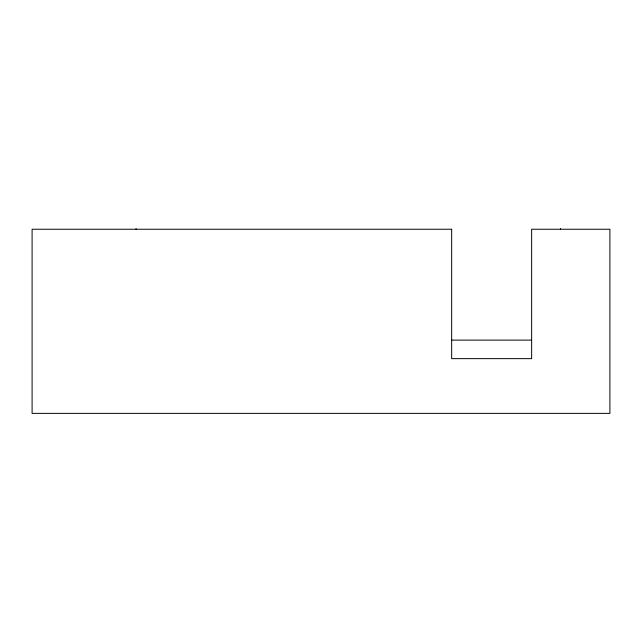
<?xml version="1.0" encoding="UTF-8"?>
<svg xmlns="http://www.w3.org/2000/svg" width="642" height="642" viewBox="0 0 642 642"><rect width="100%" height="100%" fill="white"/><g stroke="black" fill="none" stroke-linecap="round" stroke-linejoin="round"><path stroke-width="0.96" d="M451.39 340.116L531.472 340.116M560.498 228.624L560.498 229.242M136.064 228.624L136.064 229.242M451.663 229.242L32.1 229.242L32.1 413.376L609.9 413.376L609.9 229.242L531.64 229.242L531.64 358.645L451.663 358.645L451.663 229.242"/></g></svg>
